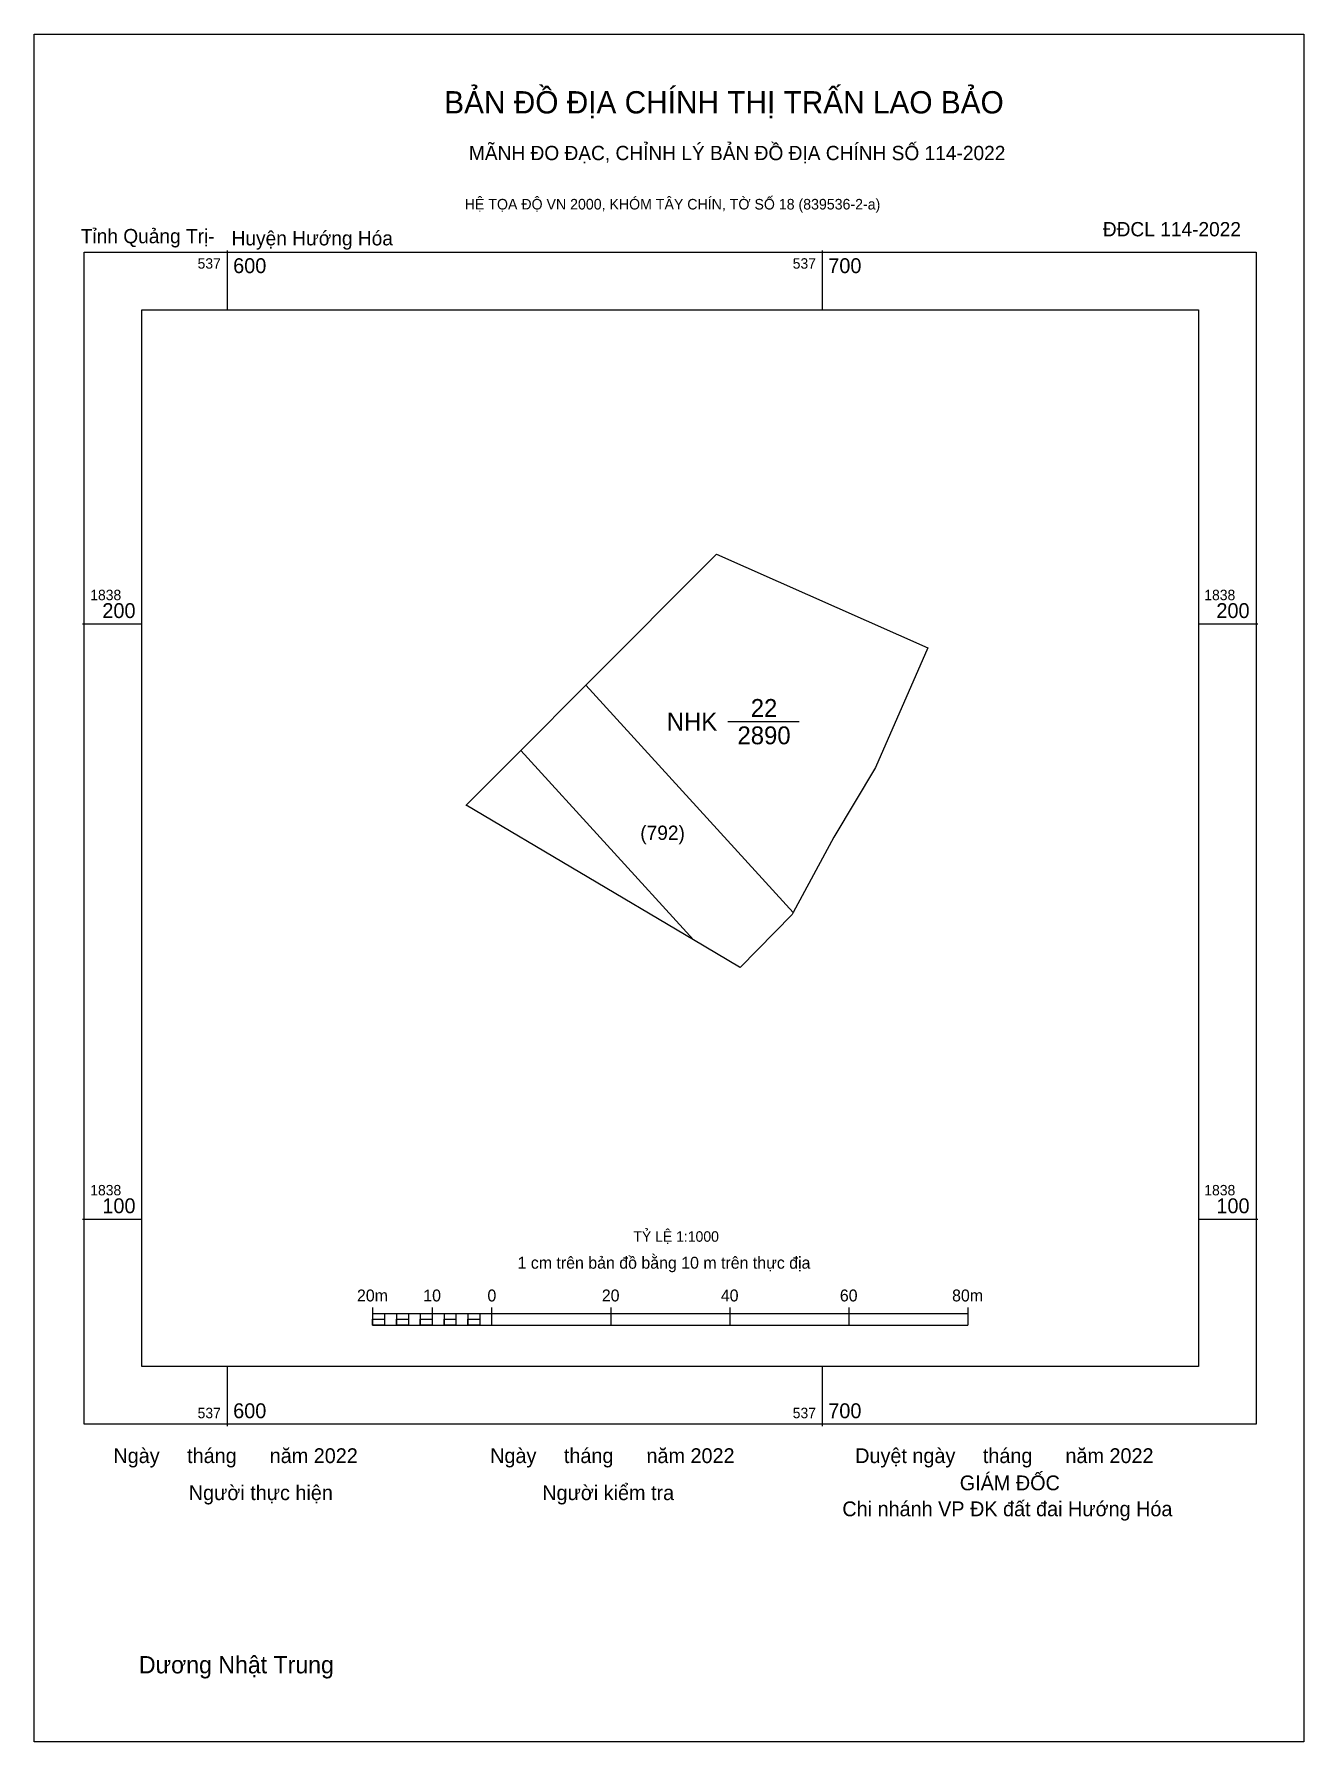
# Model space of a CAD drawing. Extents: x 537568 to 537781, y 1838012 to 1838299.
import ezdxf

# ---------------------------------------------------------------- set-up
doc = ezdxf.new("R2010")
doc.units = 0
for name, color, linetype in [('Level 10', 7, 'Continuous'), ('Level 13', 7, 'Continuous'), ('Level 15', 7, 'Continuous'), ('Level 27', 7, 'Continuous'), ('Level 50', 7, 'Continuous'), ('Level 6', 7, 'Continuous'), ('Level 62', 7, 'Continuous'), ('Level 63', 7, 'Continuous'), ('Level 9', 7, 'Continuous')]:
    doc.layers.add(name, color=color, linetype=linetype)

msp = doc.modelspace()

# ---------------------------------------------------------------- linework, layer by layer
at = {"layer": 'Level 10'}
for p, q in [((537660.28, 1838189.74), (537695.13, 1838151.5)), ((537649.32, 1838178.75), (537678.34, 1838146.92))]:
    msp.add_line(p, q, dxfattribs=at)
msp.add_lwpolyline([(537694.96, 1838151.18), (537686.18, 1838142.29), (537686.07, 1838142.34), (537678.34, 1838146.92), (537640.13, 1838169.54), (537649.32, 1838178.75), (537660.28, 1838189.74), (537682.24, 1838211.74), (537717.74, 1838196.01), (537708.92, 1838175.89), (537701.92, 1838164.2), (537695.13, 1838151.5)], close=True, dxfattribs=at)
at = {"layer": 'Level 15'}
msp.add_lwpolyline([(537567.56, 1838299.1), (537780.92, 1838299.1), (537780.92, 1838012.18), (537567.56, 1838012.18)], close=True, dxfattribs=at)
at = {"layer": 'Level 27'}
for p, q in [((537717.74, 1838196.01), (537717.74, 1838196.02)), ((537640.13, 1838169.54), (537640.12, 1838169.53)), ((537686.18, 1838142.29), (537686.19, 1838142.28))]:
    msp.add_line(p, q, dxfattribs=at)
at = {"layer": 'Level 50'}
msp.add_line((537684.1, 1838183.59), (537696.1, 1838183.59), dxfattribs=at)
at = {"layer": 'Level 62'}
msp.add_lwpolyline([(537585.68, 1838252.76), (537763.19, 1838252.76), (537763.19, 1838075.25), (537585.68, 1838075.25)], close=True, dxfattribs=at)
at = {"layer": 'Level 63'}
for p, q in [((537600, 1838262.76), (537600, 1838252.76)), ((537700, 1838262.76), (537700, 1838252.76)), ((537575.68, 1838200), (537585.68, 1838200)), ((537763.19, 1838200), (537773.19, 1838200)), ((537575.68, 1838100), (537585.68, 1838100)), ((537763.19, 1838100), (537773.19, 1838100)), ((537624.44, 1838085.18), (537624.44, 1838082.18)), ((537624.44, 1838084.18), (537724.44, 1838084.18)), ((537626.44, 1838084.18), (537626.44, 1838082.18)), ((537628.44, 1838084.18), (537628.44, 1838082.18)), ((537630.44, 1838084.18), (537630.44, 1838082.18)), ((537632.44, 1838084.18), (537632.44, 1838082.18)), ((537634.44, 1838085.18), (537634.44, 1838082.18)), ((537634.44, 1838084.18), (537634.44, 1838082.18)), ((537636.44, 1838084.18), (537636.44, 1838082.18)), ((537638.44, 1838084.18), (537638.44, 1838082.18)), ((537640.44, 1838084.18), (537640.44, 1838082.18)), ((537642.44, 1838084.18), (537642.44, 1838082.18)), ((537644.44, 1838085.18), (537644.44, 1838082.18)), ((537644.44, 1838084.18), (537644.44, 1838082.18)), ((537664.44, 1838085.18), (537664.44, 1838082.18)), ((537684.44, 1838085.18), (537684.44, 1838082.18)), ((537704.44, 1838085.18), (537704.44, 1838082.18)), ((537724.44, 1838085.18), (537724.44, 1838082.18)), ((537624.44, 1838082.18), (537724.44, 1838082.18)), ((537600, 1838075.25), (537600, 1838065.25)), ((537700, 1838075.25), (537700, 1838065.25))]:
    msp.add_line(p, q, dxfattribs=at)
for points in [[(537575.99, 1838262.45), (537772.88, 1838262.45), (537772.88, 1838065.56), (537575.99, 1838065.56)], [(537624.44, 1838083.18), (537626.44, 1838083.18), (537626.44, 1838082.18), (537624.44, 1838082.18)], [(537624.44, 1838083.18), (537626.44, 1838083.18), (537626.44, 1838082.18), (537624.44, 1838082.18)], [(537628.44, 1838083.18), (537630.44, 1838083.18), (537630.44, 1838082.18), (537628.44, 1838082.18)], [(537632.44, 1838083.18), (537634.44, 1838083.18), (537634.44, 1838082.18), (537632.44, 1838082.18)], [(537636.44, 1838083.18), (537638.44, 1838083.18), (537638.44, 1838082.18), (537636.44, 1838082.18)], [(537640.44, 1838083.18), (537642.44, 1838083.18), (537642.44, 1838082.18), (537640.44, 1838082.18)]]:
    msp.add_lwpolyline(points, close=True, dxfattribs=at)

# ---------------------------------------------------------------- texts
at = {"layer": 'Level 13'}
for s, p in [('22', (537687.98, 1838184.39)), ('NHK', (537673.87, 1838182.09)), ('2890', (537685.75, 1838179.79))]:
    msp.add_text(s, height=3, dxfattribs=at).set_placement(p)
at = {"layer": 'Level 6'}
msp.add_text('TỶ LỆ 1:1000', height=1.7579, dxfattribs=at).set_placement((537668.25, 1838096.21))
at = {"layer": 'Level 63'}
for s, height, p in [('BẢN ĐỒ ĐỊA CHÍNH THỊ TRẤN LAO BẢO', 3.7437, (537636.47, 1838285.78)), ('MÃNH ĐO ĐẠC, CHỈNH LÝ BẢN ĐỒ ĐỊA CHÍNH SỐ 114-2022', 2.4022, (537640.62, 1838277.93)), ('HỆ TỌA ĐỘ VN 2000, KHÓM TÂY CHÍN, TỜ SỐ 18 (839536-2-a)', 1.7782, (537639.92, 1838269.64)), ('537', 1.75, (537595.03, 1838259.7)), ('600', 2.5, (537601, 1838258.95)), ('537', 1.75, (537695.03, 1838259.7)), ('700', 2.5, (537701, 1838258.95)), ('1838', 1.75, (537576.99, 1838204)), ('1838', 1.75, (537764.19, 1838204)), ('200', 2.5, (537579.02, 1838201)), ('200', 2.5, (537766.22, 1838201)), ('1838', 1.75, (537576.99, 1838104)), ('100', 2.5, (537579.02, 1838101)), ('1838', 1.75, (537764.19, 1838104)), ('100', 2.5, (537766.22, 1838101)), ('1 cm trên bản đồ bằng 10 m trên thực địa', 2, (537648.79, 1838091.68)), ('20m', 2, (537621.81, 1838086.18)), ('10', 2, (537632.95, 1838086.18)), ('0', 2, (537643.73, 1838086.18)), ('20', 2, (537662.95, 1838086.18)), ('40', 2, (537682.95, 1838086.18)), ('60', 2, (537702.95, 1838086.18)), ('80m', 2, (537721.81, 1838086.18)), ('600', 2.5, (537601, 1838066.56)), ('700', 2.5, (537701, 1838066.56)), ('537', 1.75, (537595.03, 1838066.56)), ('537', 1.75, (537695.03, 1838066.56)), ('Ngày     tháng      năm 2022', 2.4883, (537580.88, 1838059.02)), ('Ngày     tháng      năm 2022', 2.4883, (537644.19, 1838059.02)), ('Duyệt ngày     tháng      năm 2022', 2.4883, (537705.53, 1838059.02)), ('GIÁM ĐỐC', 2.488, (537723.1, 1838054.45)), ('Người thực hiện', 2.4883, (537593.55, 1838052.8)), ('Người kiểm tra', 2.4883, (537652.94, 1838052.8)), ('Chi nhánh VP ĐK đất đai Hướng Hóa', 2.4883, (537703.37, 1838050.09)), ('Dương Nhật Trung', 2.9024, (537585.17, 1838023.69))]:
    msp.add_text(s, height=height, dxfattribs=at).set_placement(p)
at = {"layer": 'Level 9'}
for s, height, p in [('ĐĐCL 114-2022', 2.4022, (537747.14, 1838265.13)), ('Tỉnh Quảng Trị-', 2.4022, (537575.4, 1838263.97)), ('Huyện Hướng Hóa', 2.4022, (537600.74, 1838263.61)), ('(792)', 2.402, (537669.41, 1838163.72))]:
    msp.add_text(s, height=height, dxfattribs=at).set_placement(p)

doc.saveas('drawing.dxf')
